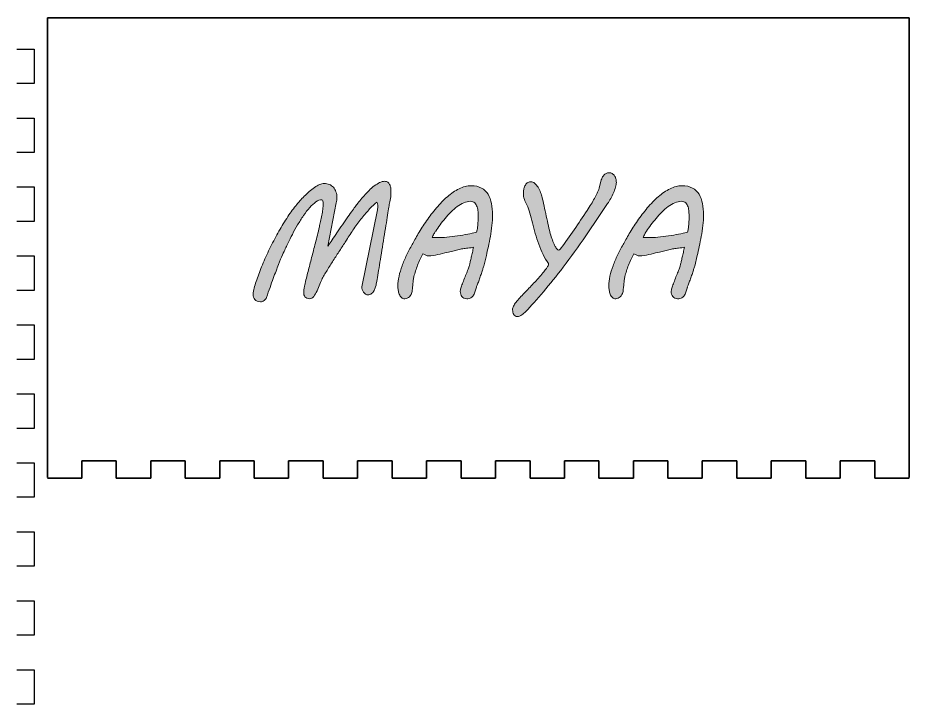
# Model space of a CAD drawing. Header units: inches. Extents: x 5 to 467, y -415 to -5.
# Drawn here: x 312.3 to 467.4, y -207 to -87.5 of the extents above; entities that cross this region are included whole.
import ezdxf

# ---------------------------------------------------------------- set-up
doc = ezdxf.new("R2010")
doc.units = ezdxf.units.IN
doc.header["$MEASUREMENT"] = 0
doc.layers.add('Calque 1', color=7, linetype='Continuous')

# ---------------------------------------------------------------- blocks, each defined once
blk = doc.blocks.new('block 2')
at = {"layer": 'Calque 1', "color": 18, "lineweight": 30, "true_color": 0x010101}
for points in [[(312.14, -92.98), (315.14, -92.98), (315.14, -98.98), (312.14, -98.98)], [(312.14, -104.98), (315.14, -104.98), (315.14, -110.97), (312.14, -110.97)], [(312.14, -116.97), (315.14, -116.97), (315.14, -122.97), (312.14, -122.97)], [(312.14, -128.98), (315.14, -128.98), (315.14, -134.98), (312.14, -134.98)], [(312.14, -140.98), (315.14, -140.98), (315.14, -146.98), (312.14, -146.98)], [(312.14, -152.98), (315.14, -152.98), (315.14, -158.98), (312.14, -158.98)], [(312.14, -164.98), (315.14, -164.98), (315.14, -170.98), (312.14, -170.98)], [(312.14, -176.98), (315.14, -176.98), (315.14, -182.98), (312.14, -182.98)], [(312.14, -188.98), (315.14, -188.98), (315.14, -194.98), (312.14, -194.98)], [(312.14, -200.98), (315.14, -200.98), (315.14, -206.97), (312.14, -206.97)]]:
    blk.add_lwpolyline(points, dxfattribs=at)
blk = doc.blocks.new('block 15')
at = {"layer": 'Calque 1', "true_color": 0x010101}
h = blk.add_hatch(color=18, dxfattribs=at)
h.dxf.hatch_style = 2
edge = h.paths.add_edge_path()
edge.add_spline(control_points=[(398.41, -138.36), (398.41, -138.14), (398.47, -137.92), (398.58, -137.7), (398.68, -137.48), (398.83, -137.25), (399.02, -137.01), (399.21, -136.77), (399.42, -136.52), (399.67, -136.26), (399.92, -136), (400.18, -135.72), (400.45, -135.43), (400.96, -134.89), (401.5, -134.32), (402.07, -133.74), (402.64, -133.15), (403.18, -132.55), (403.69, -131.92), (403.91, -131.65), (404.08, -131.43), (404.21, -131.26), (404.34, -131.09), (404.44, -130.95), (404.51, -130.83), (404.57, -130.72), (404.62, -130.62), (404.64, -130.54), (404.66, -130.46), (404.68, -130.38), (404.68, -130.3), (404.32, -129.81), (403.99, -129.28), (403.71, -128.71), (403.43, -128.14), (403.17, -127.55), (402.95, -126.93), (402.73, -126.31), (402.53, -125.69), (402.35, -125.05), (402.17, -124.42), (402.01, -123.8), (401.85, -123.2), (401.7, -122.65), (401.56, -122.09), (401.42, -121.53), (401.29, -120.97), (401.11, -120.49), (400.89, -120.08), (400.73, -119.78), (400.59, -119.46), (400.47, -119.13), (400.35, -118.8), (400.29, -118.43), (400.29, -118.04), (400.29, -117.86), (400.31, -117.66), (400.35, -117.43), (400.39, -117.2), (400.46, -116.99), (400.56, -116.79), (400.66, -116.59), (400.79, -116.42), (400.95, -116.28), (401.11, -116.14), (401.31, -116.07), (401.55, -116.07), (401.8, -116.07), (402.04, -116.16), (402.25, -116.34), (402.47, -116.52), (402.67, -116.75), (402.84, -117.03), (403.02, -117.3), (403.16, -117.6), (403.29, -117.92), (403.41, -118.24), (403.5, -118.54), (403.57, -118.81), (403.66, -119.2), (403.77, -119.68), (403.89, -120.26), (404.02, -120.84), (404.15, -121.43), (404.27, -122.03), (404.4, -122.64), (404.52, -123.21), (404.64, -123.75), (404.77, -124.3), (404.88, -124.73), (404.97, -125.05), (405.08, -125.46), (405.21, -125.84), (405.34, -126.2), (405.47, -126.56), (405.6, -126.86), (405.73, -127.12), (405.86, -127.38), (405.99, -127.58), (406.11, -127.73), (406.24, -127.88), (406.36, -127.95), (406.47, -127.95), (406.56, -127.95), (406.7, -127.83), (406.88, -127.59), (407.59, -126.6), (408.34, -125.55), (409.11, -124.42), (409.88, -123.3), (410.63, -122.19), (411.36, -121.08), (411.63, -120.68), (411.87, -120.3), (412.08, -119.96), (412.29, -119.62), (412.48, -119.29), (412.65, -118.98), (412.82, -118.67), (412.97, -118.36), (413.11, -118.07), (413.25, -117.78), (413.38, -117.48), (413.5, -117.18), (413.5, -117.18), (413.84, -115.76), (413.84, -115.76), (413.88, -115.62), (413.94, -115.47), (414.02, -115.32), (414.1, -115.17), (414.2, -115.04), (414.31, -114.91), (414.42, -114.79), (414.54, -114.69), (414.69, -114.62), (414.83, -114.54), (414.99, -114.5), (415.16, -114.5), (415.39, -114.5), (415.59, -114.55), (415.75, -114.64), (415.92, -114.74), (416.05, -114.86), (416.16, -115.02), (416.26, -115.17), (416.34, -115.35), (416.39, -115.55), (416.44, -115.75), (416.47, -115.96), (416.47, -116.18), (416.47, -116.42), (416.42, -116.7), (416.33, -117.02), (416.24, -117.34), (416.12, -117.66), (415.97, -118), (415.82, -118.33), (415.66, -118.66), (415.48, -118.98), (415.29, -119.31), (415.12, -119.6), (414.94, -119.87), (413.69, -121.71), (412.43, -123.58), (411.15, -125.47), (409.86, -127.36), (408.56, -129.17), (407.23, -130.91), (406.06, -132.45), (404.9, -133.88), (403.78, -135.2), (402.65, -136.52), (401.62, -137.67), (400.69, -138.66), (400.49, -138.86), (400.26, -139.06), (400.01, -139.24), (399.75, -139.42), (399.49, -139.51), (399.21, -139.51), (399.06, -139.51), (398.94, -139.48), (398.84, -139.41), (398.74, -139.34), (398.66, -139.25), (398.6, -139.14), (398.53, -139.04), (398.49, -138.91), (398.46, -138.77), (398.43, -138.63), (398.41, -138.49), (398.41, -138.36)], knot_values=[0, 0, 0, 0, 1, 1, 1, 2, 2, 2, 3, 3, 3, 4, 4, 4, 5, 5, 5, 6, 6, 6, 7, 7, 7, 8, 8, 8, 9, 9, 9, 10, 10, 10, 11, 11, 11, 12, 12, 12, 13, 13, 13, 14, 14, 14, 15, 15, 15, 16, 16, 16, 17, 17, 17, 18, 18, 18, 19, 19, 19, 20, 20, 20, 21, 21, 21, 22, 22, 22, 23, 23, 23, 24, 24, 24, 25, 25, 25, 26, 26, 26, 27, 27, 27, 28, 28, 28, 29, 29, 29, 30, 30, 30, 31, 31, 31, 32, 32, 32, 33, 33, 33, 34, 34, 34, 35, 35, 35, 36, 36, 36, 37, 37, 37, 38, 38, 38, 39, 39, 39, 40, 40, 40, 41, 41, 41, 42, 42, 42, 43, 43, 43, 44, 44, 44, 45, 45, 45, 46, 46, 46, 47, 47, 47, 48, 48, 48, 49, 49, 49, 50, 50, 50, 51, 51, 51, 52, 52, 52, 53, 53, 53, 54, 54, 54, 55, 55, 55, 56, 56, 56, 57, 57, 57, 58, 58, 58, 59, 59, 59, 60, 60, 60, 61, 61, 61, 62, 62, 62, 63, 63, 63, 64, 64, 64, 64], degree=3, periodic=1)
h = blk.add_hatch(color=18, dxfattribs=at)
h.dxf.hatch_style = 2
edge = h.paths.add_edge_path()
edge.add_spline(control_points=[(353.29, -135.09), (353.46, -134.41), (353.69, -133.64), (353.99, -132.8), (354.28, -131.96), (354.63, -131.09), (355.01, -130.17), (355.4, -129.26), (355.83, -128.34), (356.29, -127.4), (356.76, -126.46), (357.24, -125.54), (357.74, -124.65), (358.24, -123.77), (358.76, -122.93), (359.29, -122.13), (359.81, -121.34), (360.33, -120.64), (360.85, -120.01), (361, -119.84), (361.18, -119.63), (361.4, -119.38), (361.62, -119.12), (361.87, -118.86), (362.15, -118.59), (362.42, -118.32), (362.71, -118.05), (363.01, -117.79), (363.31, -117.52), (363.61, -117.28), (363.92, -117.07), (364.22, -116.86), (364.52, -116.68), (364.81, -116.55), (365.09, -116.42), (365.36, -116.36), (365.6, -116.36), (365.93, -116.36), (366.24, -116.42), (366.51, -116.53), (366.79, -116.65), (367.02, -116.82), (367.22, -117.03), (367.41, -117.25), (367.56, -117.51), (367.67, -117.81), (367.78, -118.12), (367.84, -118.45), (367.84, -118.81), (367.84, -118.96), (367.83, -119.12), (367.8, -119.27), (367.78, -119.42), (367.75, -119.58), (367.72, -119.74), (367.72, -119.74), (366.27, -127.3), (366.27, -127.3), (366.4, -127.1), (366.58, -126.81), (366.82, -126.46), (367.05, -126.1), (367.32, -125.7), (367.62, -125.26), (367.91, -124.83), (368.22, -124.37), (368.54, -123.9), (368.86, -123.42), (369.18, -122.96), (369.49, -122.52), (369.8, -122.08), (370.08, -121.67), (370.35, -121.31), (370.61, -120.94), (370.82, -120.65), (370.99, -120.42), (370.99, -120.42), (371.22, -120.11), (371.22, -120.11), (371.38, -119.9), (371.57, -119.66), (371.8, -119.38), (372.02, -119.1), (372.27, -118.8), (372.55, -118.5), (372.82, -118.19), (373.11, -117.89), (373.42, -117.59), (373.72, -117.29), (374.03, -117.02), (374.34, -116.79), (374.66, -116.55), (374.97, -116.36), (375.27, -116.21), (375.58, -116.07), (375.87, -115.99), (376.15, -115.99), (376.36, -115.99), (376.53, -116.04), (376.67, -116.14), (376.81, -116.24), (376.92, -116.37), (377.01, -116.54), (377.1, -116.71), (377.16, -116.9), (377.19, -117.13), (377.23, -117.35), (377.24, -117.59), (377.24, -117.83), (377.24, -118.21), (377.21, -118.6), (377.15, -118.98), (377.09, -119.37), (377.02, -119.73), (376.94, -120.04), (376.9, -120.29), (376.84, -120.66), (376.77, -121.13), (376.69, -121.59), (376.61, -122.13), (376.51, -122.74), (376.41, -123.35), (376.3, -124.01), (376.19, -124.72), (376.07, -125.43), (375.96, -126.15), (375.84, -126.88), (375.72, -127.61), (375.6, -128.34), (375.49, -129.05), (375.37, -129.76), (375.26, -130.43), (375.16, -131.05), (375.06, -131.67), (374.97, -132.22), (374.89, -132.71), (374.8, -133.2), (374.74, -133.58), (374.68, -133.85), (374.66, -133.97), (374.62, -134.14), (374.56, -134.36), (374.5, -134.58), (374.42, -134.79), (374.31, -135), (374.2, -135.21), (374.06, -135.39), (373.88, -135.54), (373.7, -135.69), (373.48, -135.77), (373.22, -135.77), (373.08, -135.77), (372.95, -135.72), (372.82, -135.63), (372.7, -135.53), (372.58, -135.41), (372.48, -135.27), (372.38, -135.12), (372.3, -134.97), (372.25, -134.8), (372.19, -134.63), (372.16, -134.48), (372.15, -134.35), (372.15, -134.35), (374.87, -120.96), (374.87, -120.96), (374.89, -120.84), (374.91, -120.72), (374.93, -120.62), (374.95, -120.52), (374.96, -120.43), (374.96, -120.34), (374.96, -120.24), (374.95, -120.15), (374.93, -120.07), (374.9, -119.99), (374.88, -119.91), (374.87, -119.84), (374.84, -119.76), (374.81, -119.68), (374.79, -119.62), (374.4, -119.93), (373.98, -120.32), (373.53, -120.79), (373.08, -121.27), (372.63, -121.8), (372.17, -122.38), (371.71, -122.96), (371.25, -123.58), (370.8, -124.23), (370.34, -124.89), (369.91, -125.55), (369.5, -126.21), (369.17, -126.72), (368.83, -127.26), (368.46, -127.83), (368.09, -128.4), (367.72, -128.97), (367.34, -129.55), (366.97, -130.12), (366.6, -130.69), (366.25, -131.27), (365.9, -131.84), (365.58, -132.39), (365.29, -132.91), (365.15, -133.16), (365.01, -133.49), (364.86, -133.89), (364.71, -134.28), (364.55, -134.67), (364.37, -135.05), (364.19, -135.43), (364, -135.76), (363.79, -136.03), (363.59, -136.3), (363.36, -136.43), (363.09, -136.43), (362.89, -136.43), (362.73, -136.4), (362.59, -136.34), (362.46, -136.28), (362.35, -136.19), (362.27, -136.09), (362.19, -135.98), (362.14, -135.86), (362.1, -135.72), (362.07, -135.58), (362.05, -135.43), (362.05, -135.27), (362.05, -135.06), (362.07, -134.85), (362.11, -134.65), (362.15, -134.44), (362.19, -134.24), (362.23, -134.05), (362.41, -133.25), (362.61, -132.46), (362.81, -131.68), (363.01, -130.89), (363.21, -130.09), (363.43, -129.27), (363.64, -128.45), (363.86, -127.59), (364.09, -126.71), (364.31, -125.83), (364.54, -124.9), (364.78, -123.9), (364.84, -123.62), (364.91, -123.31), (364.99, -122.96), (365.07, -122.61), (365.14, -122.26), (365.21, -121.9), (365.28, -121.55), (365.34, -121.2), (365.38, -120.87), (365.42, -120.53), (365.45, -120.24), (365.45, -119.97), (365.45, -119.74), (365.43, -119.55), (365.39, -119.41), (365.36, -119.27), (365.29, -119.2), (365.2, -119.2), (364.88, -119.2), (364.54, -119.33), (364.18, -119.57), (363.82, -119.82), (363.46, -120.15), (363.09, -120.56), (362.73, -120.96), (362.37, -121.43), (362.01, -121.95), (361.65, -122.48), (361.31, -123.02), (360.99, -123.57), (360.67, -124.13), (360.37, -124.67), (360.09, -125.22), (359.81, -125.76), (359.57, -126.25), (359.37, -126.68), (359.33, -126.77), (359.26, -126.89), (359.18, -127.05), (359.1, -127.21), (358.99, -127.43), (358.85, -127.72), (358.72, -128), (358.55, -128.36), (358.36, -128.81), (358.16, -129.25), (357.93, -129.81), (357.67, -130.49), (357.4, -131.16), (357.09, -131.97), (356.74, -132.91), (356.4, -133.85), (356, -134.95), (355.57, -136.22), (355.49, -136.43), (355.35, -136.61), (355.16, -136.75), (354.96, -136.88), (354.76, -136.95), (354.55, -136.95), (354.1, -136.95), (353.76, -136.82), (353.55, -136.57), (353.34, -136.32), (353.23, -136), (353.23, -135.63), (353.23, -135.47), (353.25, -135.29), (353.29, -135.09)], knot_values=[0, 0, 0, 0, 1, 1, 1, 2, 2, 2, 3, 3, 3, 4, 4, 4, 5, 5, 5, 6, 6, 6, 7, 7, 7, 8, 8, 8, 9, 9, 9, 10, 10, 10, 11, 11, 11, 12, 12, 12, 13, 13, 13, 14, 14, 14, 15, 15, 15, 16, 16, 16, 17, 17, 17, 18, 18, 18, 19, 19, 19, 20, 20, 20, 21, 21, 21, 22, 22, 22, 23, 23, 23, 24, 24, 24, 25, 25, 25, 26, 26, 26, 27, 27, 27, 28, 28, 28, 29, 29, 29, 30, 30, 30, 31, 31, 31, 32, 32, 32, 33, 33, 33, 34, 34, 34, 35, 35, 35, 36, 36, 36, 37, 37, 37, 38, 38, 38, 39, 39, 39, 40, 40, 40, 41, 41, 41, 42, 42, 42, 43, 43, 43, 44, 44, 44, 45, 45, 45, 46, 46, 46, 47, 47, 47, 48, 48, 48, 49, 49, 49, 50, 50, 50, 51, 51, 51, 52, 52, 52, 53, 53, 53, 54, 54, 54, 55, 55, 55, 56, 56, 56, 57, 57, 57, 58, 58, 58, 59, 59, 59, 60, 60, 60, 61, 61, 61, 62, 62, 62, 63, 63, 63, 64, 64, 64, 65, 65, 65, 66, 66, 66, 67, 67, 67, 68, 68, 68, 69, 69, 69, 70, 70, 70, 71, 71, 71, 72, 72, 72, 73, 73, 73, 74, 74, 74, 75, 75, 75, 76, 76, 76, 77, 77, 77, 78, 78, 78, 79, 79, 79, 80, 80, 80, 81, 81, 81, 82, 82, 82, 83, 83, 83, 84, 84, 84, 85, 85, 85, 86, 86, 86, 87, 87, 87, 88, 88, 88, 89, 89, 89, 90, 90, 90, 91, 91, 91, 92, 92, 92, 93, 93, 93, 94, 94, 94, 95, 95, 95, 96, 96, 96, 97, 97, 97, 98, 98, 98, 99, 99, 99, 100, 100, 100, 101, 101, 101, 102, 102, 102, 103, 103, 103, 104, 104, 104, 105, 105, 105, 105], degree=3, periodic=1)
h = blk.add_hatch(color=18, dxfattribs=at)
h.dxf.hatch_style = 2
edge = h.paths.add_edge_path()
edge.add_spline(control_points=[(390.42, -136.43), (390.23, -136.43), (390.07, -136.4), (389.93, -136.33), (389.79, -136.25), (389.68, -136.16), (389.59, -136.04), (389.49, -135.92), (389.42, -135.79), (389.38, -135.63), (389.33, -135.48), (389.3, -135.33), (389.3, -135.17), (389.3, -135.04), (389.34, -134.85), (389.41, -134.61), (389.48, -134.37), (389.57, -134.1), (389.68, -133.81), (389.79, -133.51), (389.91, -133.2), (390.04, -132.87), (390.17, -132.55), (390.29, -132.23), (390.42, -131.94), (390.54, -131.64), (390.64, -131.36), (390.73, -131.11), (390.82, -130.86), (390.88, -130.66), (390.91, -130.51), (390.95, -130.35), (390.99, -130.16), (391.04, -129.93), (391.1, -129.71), (391.15, -129.46), (391.22, -129.19), (391.28, -128.93), (391.35, -128.65), (391.42, -128.35), (391.48, -128.06), (391.55, -127.76), (391.62, -127.47), (391.5, -127.49), (391.35, -127.52), (391.17, -127.54), (390.99, -127.56), (390.8, -127.58), (390.6, -127.6), (390.31, -127.63), (390.03, -127.67), (389.75, -127.72), (389.47, -127.78), (389.19, -127.84), (388.89, -127.91), (388.6, -127.97), (388.3, -128.05), (387.99, -128.12), (387.67, -128.2), (387.34, -128.28), (386.98, -128.36), (386.46, -128.48), (385.93, -128.61), (385.41, -128.75), (384.89, -128.9), (384.34, -128.97), (383.78, -128.97), (383.6, -128.97), (383.44, -128.92), (383.29, -128.83), (383.15, -128.73), (382.98, -128.66), (382.8, -128.62), (382.62, -128.91), (382.46, -129.22), (382.3, -129.55), (382.14, -129.87), (382, -130.21), (381.87, -130.56), (381.74, -130.91), (381.62, -131.25), (381.52, -131.59), (381.41, -131.93), (381.32, -132.25), (381.24, -132.55), (381.2, -132.71), (381.16, -132.92), (381.13, -133.18), (381.1, -133.43), (381.07, -133.7), (381.05, -133.96), (381.02, -134.23), (380.99, -134.48), (380.97, -134.73), (380.94, -134.97), (380.92, -135.16), (380.89, -135.31), (380.86, -135.44), (380.81, -135.58), (380.73, -135.71), (380.66, -135.84), (380.56, -135.96), (380.45, -136.07), (380.33, -136.18), (380.21, -136.26), (380.07, -136.33), (379.93, -136.4), (379.79, -136.43), (379.65, -136.43), (379.4, -136.43), (379.21, -136.36), (379.05, -136.21), (378.9, -136.06), (378.78, -135.88), (378.69, -135.65), (378.6, -135.43), (378.53, -135.19), (378.5, -134.93), (378.46, -134.67), (378.45, -134.43), (378.45, -134.21), (378.45, -133.66), (378.51, -133.09), (378.64, -132.5), (378.77, -131.91), (378.95, -131.31), (379.17, -130.7), (379.39, -130.09), (379.66, -129.47), (379.96, -128.85), (380.26, -128.24), (380.58, -127.62), (380.93, -127), (381.22, -126.45), (381.57, -125.82), (382, -125.09), (382.43, -124.37), (382.9, -123.63), (383.43, -122.87), (383.96, -122.1), (384.53, -121.36), (385.14, -120.62), (385.76, -119.89), (386.4, -119.24), (387.06, -118.67), (387.72, -118.09), (388.4, -117.63), (389.1, -117.28), (389.79, -116.93), (390.49, -116.75), (391.17, -116.75), (391.9, -116.75), (392.5, -116.89), (392.98, -117.16), (393.47, -117.43), (393.85, -117.79), (394.14, -118.25), (394.43, -118.71), (394.63, -119.25), (394.75, -119.87), (394.86, -120.48), (394.92, -121.13), (394.92, -121.82), (394.92, -122.42), (394.89, -123.04), (394.81, -123.69), (394.74, -124.33), (394.65, -124.95), (394.54, -125.57), (394.43, -126.18), (394.31, -126.77), (394.19, -127.34), (394.06, -127.91), (393.94, -128.43), (393.84, -128.89), (393.84, -128.89), (393.38, -130.73), (393.38, -130.73), (393.36, -130.78), (393.33, -130.89), (393.28, -131.06), (393.24, -131.22), (393.17, -131.41), (393.1, -131.64), (393.03, -131.88), (392.94, -132.12), (392.85, -132.39), (392.76, -132.66), (392.67, -132.92), (392.58, -133.18), (392.49, -133.43), (392.4, -133.67), (392.32, -133.89), (392.23, -134.1), (392.16, -134.28), (392.1, -134.42), (392.1, -134.42), (392.11, -134.4), (392.11, -134.4), (392.05, -134.64), (391.99, -134.88), (391.92, -135.12), (391.85, -135.36), (391.75, -135.58), (391.63, -135.78), (391.51, -135.97), (391.35, -136.13), (391.16, -136.25), (390.97, -136.37), (390.72, -136.43), (390.42, -136.43)], knot_values=[0, 0, 0, 0, 1, 1, 1, 2, 2, 2, 3, 3, 3, 4, 4, 4, 5, 5, 5, 6, 6, 6, 7, 7, 7, 8, 8, 8, 9, 9, 9, 10, 10, 10, 11, 11, 11, 12, 12, 12, 13, 13, 13, 14, 14, 14, 15, 15, 15, 16, 16, 16, 17, 17, 17, 18, 18, 18, 19, 19, 19, 20, 20, 20, 21, 21, 21, 22, 22, 22, 23, 23, 23, 24, 24, 24, 25, 25, 25, 26, 26, 26, 27, 27, 27, 28, 28, 28, 29, 29, 29, 30, 30, 30, 31, 31, 31, 32, 32, 32, 33, 33, 33, 34, 34, 34, 35, 35, 35, 36, 36, 36, 37, 37, 37, 38, 38, 38, 39, 39, 39, 40, 40, 40, 41, 41, 41, 42, 42, 42, 43, 43, 43, 44, 44, 44, 45, 45, 45, 46, 46, 46, 47, 47, 47, 48, 48, 48, 49, 49, 49, 50, 50, 50, 51, 51, 51, 52, 52, 52, 53, 53, 53, 54, 54, 54, 55, 55, 55, 56, 56, 56, 57, 57, 57, 58, 58, 58, 59, 59, 59, 60, 60, 60, 61, 61, 61, 62, 62, 62, 63, 63, 63, 64, 64, 64, 65, 65, 65, 66, 66, 66, 67, 67, 67, 68, 68, 68, 69, 69, 69, 70, 70, 70, 70], degree=3, periodic=1)
edge = h.paths.add_edge_path()
edge.add_spline(control_points=[(391.08, -119.47), (390.69, -119.47), (390.3, -119.56), (389.91, -119.72), (389.52, -119.89), (389.14, -120.11), (388.77, -120.38), (388.39, -120.65), (388.03, -120.97), (387.68, -121.33), (387.33, -121.69), (386.99, -122.06), (386.67, -122.44), (386.35, -122.82), (386.06, -123.2), (385.78, -123.58), (385.5, -123.97), (385.25, -124.32), (385.02, -124.65), (384.98, -124.7), (384.94, -124.77), (384.88, -124.86), (384.83, -124.94), (384.77, -125.04), (384.71, -125.14), (384.66, -125.25), (384.6, -125.35), (384.55, -125.47), (384.5, -125.58), (384.45, -125.68), (384.42, -125.77), (384.42, -125.77), (385.76, -125.77), (385.76, -125.77), (386.25, -125.77), (386.81, -125.74), (387.44, -125.66), (388.06, -125.59), (388.68, -125.51), (389.3, -125.41), (389.91, -125.31), (390.48, -125.21), (390.99, -125.1), (391.5, -125), (391.89, -124.92), (392.15, -124.86), (392.19, -124.75), (392.22, -124.59), (392.25, -124.39), (392.28, -124.19), (392.31, -123.97), (392.34, -123.73), (392.36, -123.48), (392.38, -123.22), (392.4, -122.95), (392.41, -122.67), (392.41, -122.39), (392.41, -122.1), (392.41, -121.87), (392.41, -121.6), (392.39, -121.29), (392.37, -120.99), (392.32, -120.71), (392.23, -120.43), (392.14, -120.16), (392.01, -119.94), (391.83, -119.75), (391.65, -119.57), (391.4, -119.47), (391.08, -119.47)], knot_values=[0, 0, 0, 0, 1, 1, 1, 2, 2, 2, 3, 3, 3, 4, 4, 4, 5, 5, 5, 6, 6, 6, 7, 7, 7, 8, 8, 8, 9, 9, 9, 10, 10, 10, 11, 11, 11, 12, 12, 12, 13, 13, 13, 14, 14, 14, 15, 15, 15, 16, 16, 16, 17, 17, 17, 18, 18, 18, 19, 19, 19, 20, 20, 20, 21, 21, 21, 22, 22, 22, 23, 23, 23, 23], degree=3, periodic=1)
h = blk.add_hatch(color=18, dxfattribs=at)
h.dxf.hatch_style = 2
edge = h.paths.add_edge_path()
edge.add_spline(control_points=[(427.13, -136.43), (426.95, -136.43), (426.79, -136.4), (426.65, -136.33), (426.51, -136.25), (426.39, -136.16), (426.3, -136.04), (426.21, -135.92), (426.14, -135.79), (426.09, -135.63), (426.04, -135.48), (426.02, -135.33), (426.02, -135.17), (426.02, -135.04), (426.06, -134.85), (426.13, -134.61), (426.2, -134.37), (426.28, -134.1), (426.39, -133.81), (426.5, -133.51), (426.62, -133.2), (426.75, -132.87), (426.88, -132.55), (427.01, -132.23), (427.13, -131.94), (427.25, -131.64), (427.36, -131.36), (427.45, -131.11), (427.53, -130.86), (427.59, -130.66), (427.63, -130.51), (427.66, -130.35), (427.71, -130.16), (427.76, -129.93), (427.81, -129.71), (427.87, -129.46), (427.94, -129.19), (428, -128.93), (428.07, -128.65), (428.13, -128.35), (428.2, -128.06), (428.26, -127.76), (428.33, -127.47), (428.21, -127.49), (428.06, -127.52), (427.88, -127.54), (427.7, -127.56), (427.51, -127.58), (427.31, -127.6), (427.03, -127.63), (426.74, -127.67), (426.47, -127.72), (426.19, -127.78), (425.9, -127.84), (425.61, -127.91), (425.32, -127.97), (425.01, -128.05), (424.7, -128.12), (424.39, -128.2), (424.05, -128.28), (423.7, -128.36), (423.17, -128.48), (422.65, -128.61), (422.13, -128.75), (421.6, -128.9), (421.06, -128.97), (420.49, -128.97), (420.32, -128.97), (420.16, -128.92), (420.01, -128.83), (419.86, -128.73), (419.7, -128.66), (419.51, -128.62), (419.34, -128.91), (419.17, -129.22), (419.02, -129.55), (418.86, -129.87), (418.72, -130.21), (418.59, -130.56), (418.46, -130.91), (418.34, -131.25), (418.23, -131.59), (418.13, -131.93), (418.04, -132.25), (417.96, -132.55), (417.92, -132.71), (417.88, -132.92), (417.85, -133.18), (417.82, -133.43), (417.79, -133.7), (417.76, -133.96), (417.74, -134.23), (417.71, -134.48), (417.68, -134.73), (417.66, -134.97), (417.63, -135.16), (417.61, -135.31), (417.58, -135.44), (417.53, -135.58), (417.45, -135.71), (417.37, -135.84), (417.28, -135.96), (417.16, -136.07), (417.05, -136.18), (416.92, -136.26), (416.78, -136.33), (416.64, -136.4), (416.5, -136.43), (416.36, -136.43), (416.12, -136.43), (415.92, -136.36), (415.77, -136.21), (415.62, -136.06), (415.5, -135.88), (415.4, -135.65), (415.31, -135.43), (415.25, -135.19), (415.22, -134.93), (415.18, -134.67), (415.16, -134.43), (415.16, -134.21), (415.16, -133.66), (415.23, -133.09), (415.36, -132.5), (415.49, -131.91), (415.67, -131.31), (415.89, -130.7), (416.11, -130.09), (416.37, -129.47), (416.67, -128.85), (416.97, -128.24), (417.3, -127.62), (417.65, -127), (417.93, -126.45), (418.29, -125.82), (418.72, -125.09), (419.14, -124.37), (419.62, -123.63), (420.15, -122.87), (420.67, -122.1), (421.25, -121.36), (421.86, -120.62), (422.47, -119.89), (423.11, -119.24), (423.77, -118.67), (424.44, -118.09), (425.11, -117.63), (425.81, -117.28), (426.51, -116.93), (427.2, -116.75), (427.89, -116.75), (428.61, -116.75), (429.22, -116.89), (429.7, -117.16), (430.18, -117.43), (430.57, -117.79), (430.86, -118.25), (431.14, -118.71), (431.35, -119.25), (431.46, -119.87), (431.58, -120.48), (431.64, -121.13), (431.64, -121.82), (431.64, -122.42), (431.6, -123.04), (431.53, -123.69), (431.45, -124.33), (431.36, -124.95), (431.25, -125.57), (431.14, -126.18), (431.03, -126.77), (430.9, -127.34), (430.77, -127.91), (430.66, -128.43), (430.55, -128.89), (430.55, -128.89), (430.1, -130.73), (430.1, -130.73), (430.08, -130.78), (430.05, -130.89), (430, -131.06), (429.95, -131.22), (429.89, -131.41), (429.82, -131.64), (429.74, -131.88), (429.66, -132.12), (429.57, -132.39), (429.48, -132.66), (429.39, -132.92), (429.29, -133.18), (429.2, -133.43), (429.12, -133.67), (429.03, -133.89), (428.95, -134.1), (428.88, -134.28), (428.82, -134.42), (428.82, -134.42), (428.83, -134.4), (428.83, -134.4), (428.77, -134.64), (428.7, -134.88), (428.63, -135.12), (428.56, -135.36), (428.47, -135.58), (428.35, -135.78), (428.22, -135.97), (428.07, -136.13), (427.88, -136.25), (427.68, -136.37), (427.44, -136.43), (427.13, -136.43)], knot_values=[0, 0, 0, 0, 1, 1, 1, 2, 2, 2, 3, 3, 3, 4, 4, 4, 5, 5, 5, 6, 6, 6, 7, 7, 7, 8, 8, 8, 9, 9, 9, 10, 10, 10, 11, 11, 11, 12, 12, 12, 13, 13, 13, 14, 14, 14, 15, 15, 15, 16, 16, 16, 17, 17, 17, 18, 18, 18, 19, 19, 19, 20, 20, 20, 21, 21, 21, 22, 22, 22, 23, 23, 23, 24, 24, 24, 25, 25, 25, 26, 26, 26, 27, 27, 27, 28, 28, 28, 29, 29, 29, 30, 30, 30, 31, 31, 31, 32, 32, 32, 33, 33, 33, 34, 34, 34, 35, 35, 35, 36, 36, 36, 37, 37, 37, 38, 38, 38, 39, 39, 39, 40, 40, 40, 41, 41, 41, 42, 42, 42, 43, 43, 43, 44, 44, 44, 45, 45, 45, 46, 46, 46, 47, 47, 47, 48, 48, 48, 49, 49, 49, 50, 50, 50, 51, 51, 51, 52, 52, 52, 53, 53, 53, 54, 54, 54, 55, 55, 55, 56, 56, 56, 57, 57, 57, 58, 58, 58, 59, 59, 59, 60, 60, 60, 61, 61, 61, 62, 62, 62, 63, 63, 63, 64, 64, 64, 65, 65, 65, 66, 66, 66, 67, 67, 67, 68, 68, 68, 69, 69, 69, 70, 70, 70, 70], degree=3, periodic=1)
edge = h.paths.add_edge_path()
edge.add_spline(control_points=[(427.8, -119.47), (427.41, -119.47), (427.02, -119.56), (426.63, -119.72), (426.24, -119.89), (425.86, -120.11), (425.49, -120.38), (425.11, -120.65), (424.75, -120.97), (424.39, -121.33), (424.04, -121.69), (423.71, -122.06), (423.39, -122.44), (423.07, -122.82), (422.77, -123.2), (422.49, -123.58), (422.21, -123.97), (421.96, -124.32), (421.74, -124.65), (421.7, -124.7), (421.65, -124.77), (421.6, -124.86), (421.54, -124.94), (421.48, -125.04), (421.43, -125.14), (421.37, -125.25), (421.32, -125.35), (421.26, -125.47), (421.21, -125.58), (421.17, -125.68), (421.13, -125.77), (421.13, -125.77), (422.48, -125.77), (422.48, -125.77), (422.97, -125.77), (423.53, -125.74), (424.15, -125.66), (424.78, -125.59), (425.4, -125.51), (426.01, -125.41), (426.63, -125.31), (427.19, -125.21), (427.71, -125.1), (428.22, -125), (428.61, -124.92), (428.87, -124.86), (428.9, -124.75), (428.94, -124.59), (428.97, -124.39), (429, -124.19), (429.03, -123.97), (429.05, -123.73), (429.08, -123.48), (429.1, -123.22), (429.11, -122.95), (429.12, -122.67), (429.13, -122.39), (429.13, -122.1), (429.13, -121.87), (429.12, -121.6), (429.1, -121.29), (429.09, -120.99), (429.03, -120.71), (428.95, -120.43), (428.86, -120.16), (428.73, -119.94), (428.55, -119.75), (428.37, -119.57), (428.12, -119.47), (427.8, -119.47)], knot_values=[0, 0, 0, 0, 1, 1, 1, 2, 2, 2, 3, 3, 3, 4, 4, 4, 5, 5, 5, 6, 6, 6, 7, 7, 7, 8, 8, 8, 9, 9, 9, 10, 10, 10, 11, 11, 11, 12, 12, 12, 13, 13, 13, 14, 14, 14, 15, 15, 15, 16, 16, 16, 17, 17, 17, 18, 18, 18, 19, 19, 19, 20, 20, 20, 21, 21, 21, 22, 22, 22, 23, 23, 23, 23], degree=3, periodic=1)
at = {"layer": 'Calque 1', "lineweight": 0}
for points, knots in [([(398.41, -138.36), (398.41, -138.14), (398.47, -137.92), (398.58, -137.7), (398.68, -137.48), (398.83, -137.25), (399.02, -137.01), (399.21, -136.77), (399.42, -136.52), (399.67, -136.26), (399.92, -136), (400.18, -135.72), (400.45, -135.43), (400.96, -134.89), (401.5, -134.32), (402.07, -133.74), (402.64, -133.15), (403.18, -132.55), (403.69, -131.92), (403.91, -131.65), (404.08, -131.43), (404.21, -131.26), (404.34, -131.09), (404.44, -130.95), (404.51, -130.83), (404.57, -130.72), (404.62, -130.62), (404.64, -130.54), (404.66, -130.46), (404.68, -130.38), (404.68, -130.3), (404.32, -129.81), (403.99, -129.28), (403.71, -128.71), (403.43, -128.14), (403.17, -127.55), (402.95, -126.93), (402.73, -126.31), (402.53, -125.69), (402.35, -125.05), (402.17, -124.42), (402.01, -123.8), (401.85, -123.2), (401.7, -122.65), (401.56, -122.09), (401.42, -121.53), (401.29, -120.97), (401.11, -120.49), (400.89, -120.08), (400.73, -119.78), (400.59, -119.46), (400.47, -119.13), (400.35, -118.8), (400.29, -118.43), (400.29, -118.04), (400.29, -117.86), (400.31, -117.66), (400.35, -117.43), (400.39, -117.2), (400.46, -116.99), (400.56, -116.79), (400.66, -116.59), (400.79, -116.42), (400.95, -116.28), (401.11, -116.14), (401.31, -116.07), (401.55, -116.07), (401.8, -116.07), (402.04, -116.16), (402.25, -116.34), (402.47, -116.52), (402.67, -116.75), (402.84, -117.03), (403.02, -117.3), (403.16, -117.6), (403.29, -117.92), (403.41, -118.24), (403.5, -118.54), (403.57, -118.81), (403.66, -119.2), (403.77, -119.68), (403.89, -120.26), (404.02, -120.84), (404.15, -121.43), (404.27, -122.03), (404.4, -122.64), (404.52, -123.21), (404.64, -123.75), (404.77, -124.3), (404.88, -124.73), (404.97, -125.05), (405.08, -125.46), (405.21, -125.84), (405.34, -126.2), (405.47, -126.56), (405.6, -126.86), (405.73, -127.12), (405.86, -127.38), (405.99, -127.58), (406.11, -127.73), (406.24, -127.88), (406.36, -127.95), (406.47, -127.95), (406.56, -127.95), (406.7, -127.83), (406.88, -127.59), (407.59, -126.6), (408.34, -125.55), (409.11, -124.42), (409.88, -123.3), (410.63, -122.19), (411.36, -121.08), (411.63, -120.68), (411.87, -120.3), (412.08, -119.96), (412.29, -119.62), (412.48, -119.29), (412.65, -118.98), (412.82, -118.67), (412.97, -118.36), (413.11, -118.07), (413.25, -117.78), (413.38, -117.48), (413.5, -117.18), (413.5, -117.18), (413.84, -115.76), (413.84, -115.76), (413.88, -115.62), (413.94, -115.47), (414.02, -115.32), (414.1, -115.17), (414.2, -115.04), (414.31, -114.91), (414.42, -114.79), (414.54, -114.69), (414.69, -114.62), (414.83, -114.54), (414.99, -114.5), (415.16, -114.5), (415.39, -114.5), (415.59, -114.55), (415.75, -114.64), (415.92, -114.74), (416.05, -114.86), (416.16, -115.02), (416.26, -115.17), (416.34, -115.35), (416.39, -115.55), (416.44, -115.75), (416.47, -115.96), (416.47, -116.18), (416.47, -116.42), (416.42, -116.7), (416.33, -117.02), (416.24, -117.34), (416.12, -117.66), (415.97, -118), (415.82, -118.33), (415.66, -118.66), (415.48, -118.98), (415.29, -119.31), (415.12, -119.6), (414.94, -119.87), (413.69, -121.71), (412.43, -123.58), (411.15, -125.47), (409.86, -127.36), (408.56, -129.17), (407.23, -130.91), (406.06, -132.45), (404.9, -133.88), (403.78, -135.2), (402.65, -136.52), (401.62, -137.67), (400.69, -138.66), (400.49, -138.86), (400.26, -139.06), (400.01, -139.24), (399.75, -139.42), (399.49, -139.51), (399.21, -139.51), (399.06, -139.51), (398.94, -139.48), (398.84, -139.41), (398.74, -139.34), (398.66, -139.25), (398.6, -139.14), (398.53, -139.04), (398.49, -138.91), (398.46, -138.77), (398.43, -138.63), (398.41, -138.49), (398.41, -138.36)], [0, 0, 0, 0, 1, 1, 1, 2, 2, 2, 3, 3, 3, 4, 4, 4, 5, 5, 5, 6, 6, 6, 7, 7, 7, 8, 8, 8, 9, 9, 9, 10, 10, 10, 11, 11, 11, 12, 12, 12, 13, 13, 13, 14, 14, 14, 15, 15, 15, 16, 16, 16, 17, 17, 17, 18, 18, 18, 19, 19, 19, 20, 20, 20, 21, 21, 21, 22, 22, 22, 23, 23, 23, 24, 24, 24, 25, 25, 25, 26, 26, 26, 27, 27, 27, 28, 28, 28, 29, 29, 29, 30, 30, 30, 31, 31, 31, 32, 32, 32, 33, 33, 33, 34, 34, 34, 35, 35, 35, 36, 36, 36, 37, 37, 37, 38, 38, 38, 39, 39, 39, 40, 40, 40, 41, 41, 41, 42, 42, 42, 43, 43, 43, 44, 44, 44, 45, 45, 45, 46, 46, 46, 47, 47, 47, 48, 48, 48, 49, 49, 49, 50, 50, 50, 51, 51, 51, 52, 52, 52, 53, 53, 53, 54, 54, 54, 55, 55, 55, 56, 56, 56, 57, 57, 57, 58, 58, 58, 59, 59, 59, 60, 60, 60, 61, 61, 61, 62, 62, 62, 63, 63, 63, 64, 64, 64, 64]), ([(353.29, -135.09), (353.46, -134.41), (353.69, -133.64), (353.99, -132.8), (354.28, -131.96), (354.63, -131.09), (355.01, -130.17), (355.4, -129.26), (355.83, -128.34), (356.29, -127.4), (356.76, -126.46), (357.24, -125.54), (357.74, -124.65), (358.24, -123.77), (358.76, -122.93), (359.29, -122.13), (359.81, -121.34), (360.33, -120.64), (360.85, -120.01), (361, -119.84), (361.18, -119.63), (361.4, -119.38), (361.62, -119.12), (361.87, -118.86), (362.15, -118.59), (362.42, -118.32), (362.71, -118.05), (363.01, -117.79), (363.31, -117.52), (363.61, -117.28), (363.92, -117.07), (364.22, -116.86), (364.52, -116.68), (364.81, -116.55), (365.09, -116.42), (365.36, -116.36), (365.6, -116.36), (365.93, -116.36), (366.24, -116.42), (366.51, -116.53), (366.79, -116.65), (367.02, -116.82), (367.22, -117.03), (367.41, -117.25), (367.56, -117.51), (367.67, -117.81), (367.78, -118.12), (367.84, -118.45), (367.84, -118.81), (367.84, -118.96), (367.83, -119.12), (367.8, -119.27), (367.78, -119.42), (367.75, -119.58), (367.72, -119.74), (367.72, -119.74), (366.27, -127.3), (366.27, -127.3), (366.4, -127.1), (366.58, -126.81), (366.82, -126.46), (367.05, -126.1), (367.32, -125.7), (367.62, -125.26), (367.91, -124.83), (368.22, -124.37), (368.54, -123.9), (368.86, -123.42), (369.18, -122.96), (369.49, -122.52), (369.8, -122.08), (370.08, -121.67), (370.35, -121.31), (370.61, -120.94), (370.82, -120.65), (370.99, -120.42), (370.99, -120.42), (371.22, -120.11), (371.22, -120.11), (371.38, -119.9), (371.57, -119.66), (371.8, -119.38), (372.02, -119.1), (372.27, -118.8), (372.55, -118.5), (372.82, -118.19), (373.11, -117.89), (373.42, -117.59), (373.72, -117.29), (374.03, -117.02), (374.34, -116.79), (374.66, -116.55), (374.97, -116.36), (375.27, -116.21), (375.58, -116.07), (375.87, -115.99), (376.15, -115.99), (376.36, -115.99), (376.53, -116.04), (376.67, -116.14), (376.81, -116.24), (376.92, -116.37), (377.01, -116.54), (377.1, -116.71), (377.16, -116.9), (377.19, -117.13), (377.23, -117.35), (377.24, -117.59), (377.24, -117.83), (377.24, -118.21), (377.21, -118.6), (377.15, -118.98), (377.09, -119.37), (377.02, -119.73), (376.94, -120.04), (376.9, -120.29), (376.84, -120.66), (376.77, -121.13), (376.69, -121.59), (376.61, -122.13), (376.51, -122.74), (376.41, -123.35), (376.3, -124.01), (376.19, -124.72), (376.07, -125.43), (375.96, -126.15), (375.84, -126.88), (375.72, -127.61), (375.6, -128.34), (375.49, -129.05), (375.37, -129.76), (375.26, -130.43), (375.16, -131.05), (375.06, -131.67), (374.97, -132.22), (374.89, -132.71), (374.8, -133.2), (374.74, -133.58), (374.68, -133.85), (374.66, -133.97), (374.62, -134.14), (374.56, -134.36), (374.5, -134.58), (374.42, -134.79), (374.31, -135), (374.2, -135.21), (374.06, -135.39), (373.88, -135.54), (373.7, -135.69), (373.48, -135.77), (373.22, -135.77), (373.08, -135.77), (372.95, -135.72), (372.82, -135.63), (372.7, -135.53), (372.58, -135.41), (372.48, -135.27), (372.38, -135.12), (372.3, -134.97), (372.25, -134.8), (372.19, -134.63), (372.16, -134.48), (372.15, -134.35), (372.15, -134.35), (374.87, -120.96), (374.87, -120.96), (374.89, -120.84), (374.91, -120.72), (374.93, -120.62), (374.95, -120.52), (374.96, -120.43), (374.96, -120.34), (374.96, -120.24), (374.95, -120.15), (374.93, -120.07), (374.9, -119.99), (374.88, -119.91), (374.87, -119.84), (374.84, -119.76), (374.81, -119.68), (374.79, -119.62), (374.4, -119.93), (373.98, -120.32), (373.53, -120.79), (373.08, -121.27), (372.63, -121.8), (372.17, -122.38), (371.71, -122.96), (371.25, -123.58), (370.8, -124.23), (370.34, -124.89), (369.91, -125.55), (369.5, -126.21), (369.17, -126.72), (368.83, -127.26), (368.46, -127.83), (368.09, -128.4), (367.72, -128.97), (367.34, -129.55), (366.97, -130.12), (366.6, -130.69), (366.25, -131.27), (365.9, -131.84), (365.58, -132.39), (365.29, -132.91), (365.15, -133.16), (365.01, -133.49), (364.86, -133.89), (364.71, -134.28), (364.55, -134.67), (364.37, -135.05), (364.19, -135.43), (364, -135.76), (363.79, -136.03), (363.59, -136.3), (363.36, -136.43), (363.09, -136.43), (362.89, -136.43), (362.73, -136.4), (362.59, -136.34), (362.46, -136.28), (362.35, -136.19), (362.27, -136.09), (362.19, -135.98), (362.14, -135.86), (362.1, -135.72), (362.07, -135.58), (362.05, -135.43), (362.05, -135.27), (362.05, -135.06), (362.07, -134.85), (362.11, -134.65), (362.15, -134.44), (362.19, -134.24), (362.23, -134.05), (362.41, -133.25), (362.61, -132.46), (362.81, -131.68), (363.01, -130.89), (363.21, -130.09), (363.43, -129.27), (363.64, -128.45), (363.86, -127.59), (364.09, -126.71), (364.31, -125.83), (364.54, -124.9), (364.78, -123.9), (364.84, -123.62), (364.91, -123.31), (364.99, -122.96), (365.07, -122.61), (365.14, -122.26), (365.21, -121.9), (365.28, -121.55), (365.34, -121.2), (365.38, -120.87), (365.42, -120.53), (365.45, -120.24), (365.45, -119.97), (365.45, -119.74), (365.43, -119.55), (365.39, -119.41), (365.36, -119.27), (365.29, -119.2), (365.2, -119.2), (364.88, -119.2), (364.54, -119.33), (364.18, -119.57), (363.82, -119.82), (363.46, -120.15), (363.09, -120.56), (362.73, -120.96), (362.37, -121.43), (362.01, -121.95), (361.65, -122.48), (361.31, -123.02), (360.99, -123.57), (360.67, -124.13), (360.37, -124.67), (360.09, -125.22), (359.81, -125.76), (359.57, -126.25), (359.37, -126.68), (359.33, -126.77), (359.26, -126.89), (359.18, -127.05), (359.1, -127.21), (358.99, -127.43), (358.85, -127.72), (358.72, -128), (358.55, -128.36), (358.36, -128.81), (358.16, -129.25), (357.93, -129.81), (357.67, -130.49), (357.4, -131.16), (357.09, -131.97), (356.74, -132.91), (356.4, -133.85), (356, -134.95), (355.57, -136.22), (355.49, -136.43), (355.35, -136.61), (355.16, -136.75), (354.96, -136.88), (354.76, -136.95), (354.55, -136.95), (354.1, -136.95), (353.76, -136.82), (353.55, -136.57), (353.34, -136.32), (353.23, -136), (353.23, -135.63), (353.23, -135.47), (353.25, -135.29), (353.29, -135.09)], [0, 0, 0, 0, 1, 1, 1, 2, 2, 2, 3, 3, 3, 4, 4, 4, 5, 5, 5, 6, 6, 6, 7, 7, 7, 8, 8, 8, 9, 9, 9, 10, 10, 10, 11, 11, 11, 12, 12, 12, 13, 13, 13, 14, 14, 14, 15, 15, 15, 16, 16, 16, 17, 17, 17, 18, 18, 18, 19, 19, 19, 20, 20, 20, 21, 21, 21, 22, 22, 22, 23, 23, 23, 24, 24, 24, 25, 25, 25, 26, 26, 26, 27, 27, 27, 28, 28, 28, 29, 29, 29, 30, 30, 30, 31, 31, 31, 32, 32, 32, 33, 33, 33, 34, 34, 34, 35, 35, 35, 36, 36, 36, 37, 37, 37, 38, 38, 38, 39, 39, 39, 40, 40, 40, 41, 41, 41, 42, 42, 42, 43, 43, 43, 44, 44, 44, 45, 45, 45, 46, 46, 46, 47, 47, 47, 48, 48, 48, 49, 49, 49, 50, 50, 50, 51, 51, 51, 52, 52, 52, 53, 53, 53, 54, 54, 54, 55, 55, 55, 56, 56, 56, 57, 57, 57, 58, 58, 58, 59, 59, 59, 60, 60, 60, 61, 61, 61, 62, 62, 62, 63, 63, 63, 64, 64, 64, 65, 65, 65, 66, 66, 66, 67, 67, 67, 68, 68, 68, 69, 69, 69, 70, 70, 70, 71, 71, 71, 72, 72, 72, 73, 73, 73, 74, 74, 74, 75, 75, 75, 76, 76, 76, 77, 77, 77, 78, 78, 78, 79, 79, 79, 80, 80, 80, 81, 81, 81, 82, 82, 82, 83, 83, 83, 84, 84, 84, 85, 85, 85, 86, 86, 86, 87, 87, 87, 88, 88, 88, 89, 89, 89, 90, 90, 90, 91, 91, 91, 92, 92, 92, 93, 93, 93, 94, 94, 94, 95, 95, 95, 96, 96, 96, 97, 97, 97, 98, 98, 98, 99, 99, 99, 100, 100, 100, 101, 101, 101, 102, 102, 102, 103, 103, 103, 104, 104, 104, 105, 105, 105, 105]), ([(390.42, -136.43), (390.23, -136.43), (390.07, -136.4), (389.93, -136.33), (389.79, -136.25), (389.68, -136.16), (389.59, -136.04), (389.49, -135.92), (389.42, -135.79), (389.38, -135.63), (389.33, -135.48), (389.3, -135.33), (389.3, -135.17), (389.3, -135.04), (389.34, -134.85), (389.41, -134.61), (389.48, -134.37), (389.57, -134.1), (389.68, -133.81), (389.79, -133.51), (389.91, -133.2), (390.04, -132.87), (390.17, -132.55), (390.29, -132.23), (390.42, -131.94), (390.54, -131.64), (390.64, -131.36), (390.73, -131.11), (390.82, -130.86), (390.88, -130.66), (390.91, -130.51), (390.95, -130.35), (390.99, -130.16), (391.04, -129.93), (391.1, -129.71), (391.15, -129.46), (391.22, -129.19), (391.28, -128.93), (391.35, -128.65), (391.42, -128.35), (391.48, -128.06), (391.55, -127.76), (391.62, -127.47), (391.5, -127.49), (391.35, -127.52), (391.17, -127.54), (390.99, -127.56), (390.8, -127.58), (390.6, -127.6), (390.31, -127.63), (390.03, -127.67), (389.75, -127.72), (389.47, -127.78), (389.19, -127.84), (388.89, -127.91), (388.6, -127.97), (388.3, -128.05), (387.99, -128.12), (387.67, -128.2), (387.34, -128.28), (386.98, -128.36), (386.46, -128.48), (385.93, -128.61), (385.41, -128.75), (384.89, -128.9), (384.34, -128.97), (383.78, -128.97), (383.6, -128.97), (383.44, -128.92), (383.29, -128.83), (383.15, -128.73), (382.98, -128.66), (382.8, -128.62), (382.62, -128.91), (382.46, -129.22), (382.3, -129.55), (382.14, -129.87), (382, -130.21), (381.87, -130.56), (381.74, -130.91), (381.62, -131.25), (381.52, -131.59), (381.41, -131.93), (381.32, -132.25), (381.24, -132.55), (381.2, -132.71), (381.16, -132.92), (381.13, -133.18), (381.1, -133.43), (381.07, -133.7), (381.05, -133.96), (381.02, -134.23), (380.99, -134.48), (380.97, -134.73), (380.94, -134.97), (380.92, -135.16), (380.89, -135.31), (380.86, -135.44), (380.81, -135.58), (380.73, -135.71), (380.66, -135.84), (380.56, -135.96), (380.45, -136.07), (380.33, -136.18), (380.21, -136.26), (380.07, -136.33), (379.93, -136.4), (379.79, -136.43), (379.65, -136.43), (379.4, -136.43), (379.21, -136.36), (379.05, -136.21), (378.9, -136.06), (378.78, -135.88), (378.69, -135.65), (378.6, -135.43), (378.53, -135.19), (378.5, -134.93), (378.46, -134.67), (378.45, -134.43), (378.45, -134.21), (378.45, -133.66), (378.51, -133.09), (378.64, -132.5), (378.77, -131.91), (378.95, -131.31), (379.17, -130.7), (379.39, -130.09), (379.66, -129.47), (379.96, -128.85), (380.26, -128.24), (380.58, -127.62), (380.93, -127), (381.22, -126.45), (381.57, -125.82), (382, -125.09), (382.43, -124.37), (382.9, -123.63), (383.43, -122.87), (383.96, -122.1), (384.53, -121.36), (385.14, -120.62), (385.76, -119.89), (386.4, -119.24), (387.06, -118.67), (387.72, -118.09), (388.4, -117.63), (389.1, -117.28), (389.79, -116.93), (390.49, -116.75), (391.17, -116.75), (391.9, -116.75), (392.5, -116.89), (392.98, -117.16), (393.47, -117.43), (393.85, -117.79), (394.14, -118.25), (394.43, -118.71), (394.63, -119.25), (394.75, -119.87), (394.86, -120.48), (394.92, -121.13), (394.92, -121.82), (394.92, -122.42), (394.89, -123.04), (394.81, -123.69), (394.74, -124.33), (394.65, -124.95), (394.54, -125.57), (394.43, -126.18), (394.31, -126.77), (394.19, -127.34), (394.06, -127.91), (393.94, -128.43), (393.84, -128.89), (393.84, -128.89), (393.38, -130.73), (393.38, -130.73), (393.36, -130.78), (393.33, -130.89), (393.28, -131.06), (393.24, -131.22), (393.17, -131.41), (393.1, -131.64), (393.03, -131.88), (392.94, -132.12), (392.85, -132.39), (392.76, -132.66), (392.67, -132.92), (392.58, -133.18), (392.49, -133.43), (392.4, -133.67), (392.32, -133.89), (392.23, -134.1), (392.16, -134.28), (392.1, -134.42), (392.1, -134.42), (392.11, -134.4), (392.11, -134.4), (392.05, -134.64), (391.99, -134.88), (391.92, -135.12), (391.85, -135.36), (391.75, -135.58), (391.63, -135.78), (391.51, -135.97), (391.35, -136.13), (391.16, -136.25), (390.97, -136.37), (390.72, -136.43), (390.42, -136.43)], [0, 0, 0, 0, 1, 1, 1, 2, 2, 2, 3, 3, 3, 4, 4, 4, 5, 5, 5, 6, 6, 6, 7, 7, 7, 8, 8, 8, 9, 9, 9, 10, 10, 10, 11, 11, 11, 12, 12, 12, 13, 13, 13, 14, 14, 14, 15, 15, 15, 16, 16, 16, 17, 17, 17, 18, 18, 18, 19, 19, 19, 20, 20, 20, 21, 21, 21, 22, 22, 22, 23, 23, 23, 24, 24, 24, 25, 25, 25, 26, 26, 26, 27, 27, 27, 28, 28, 28, 29, 29, 29, 30, 30, 30, 31, 31, 31, 32, 32, 32, 33, 33, 33, 34, 34, 34, 35, 35, 35, 36, 36, 36, 37, 37, 37, 38, 38, 38, 39, 39, 39, 40, 40, 40, 41, 41, 41, 42, 42, 42, 43, 43, 43, 44, 44, 44, 45, 45, 45, 46, 46, 46, 47, 47, 47, 48, 48, 48, 49, 49, 49, 50, 50, 50, 51, 51, 51, 52, 52, 52, 53, 53, 53, 54, 54, 54, 55, 55, 55, 56, 56, 56, 57, 57, 57, 58, 58, 58, 59, 59, 59, 60, 60, 60, 61, 61, 61, 62, 62, 62, 63, 63, 63, 64, 64, 64, 65, 65, 65, 66, 66, 66, 67, 67, 67, 68, 68, 68, 69, 69, 69, 70, 70, 70, 70]), ([(427.13, -136.43), (426.95, -136.43), (426.79, -136.4), (426.65, -136.33), (426.51, -136.25), (426.39, -136.16), (426.3, -136.04), (426.21, -135.92), (426.14, -135.79), (426.09, -135.63), (426.04, -135.48), (426.02, -135.33), (426.02, -135.17), (426.02, -135.04), (426.06, -134.85), (426.13, -134.61), (426.2, -134.37), (426.28, -134.1), (426.39, -133.81), (426.5, -133.51), (426.62, -133.2), (426.75, -132.87), (426.88, -132.55), (427.01, -132.23), (427.13, -131.94), (427.25, -131.64), (427.36, -131.36), (427.45, -131.11), (427.53, -130.86), (427.59, -130.66), (427.63, -130.51), (427.66, -130.35), (427.71, -130.16), (427.76, -129.93), (427.81, -129.71), (427.87, -129.46), (427.94, -129.19), (428, -128.93), (428.07, -128.65), (428.13, -128.35), (428.2, -128.06), (428.26, -127.76), (428.33, -127.47), (428.21, -127.49), (428.06, -127.52), (427.88, -127.54), (427.7, -127.56), (427.51, -127.58), (427.31, -127.6), (427.03, -127.63), (426.74, -127.67), (426.47, -127.72), (426.19, -127.78), (425.9, -127.84), (425.61, -127.91), (425.32, -127.97), (425.01, -128.05), (424.7, -128.12), (424.39, -128.2), (424.05, -128.28), (423.7, -128.36), (423.17, -128.48), (422.65, -128.61), (422.13, -128.75), (421.6, -128.9), (421.06, -128.97), (420.49, -128.97), (420.32, -128.97), (420.16, -128.92), (420.01, -128.83), (419.86, -128.73), (419.7, -128.66), (419.51, -128.62), (419.34, -128.91), (419.17, -129.22), (419.02, -129.55), (418.86, -129.87), (418.72, -130.21), (418.59, -130.56), (418.46, -130.91), (418.34, -131.25), (418.23, -131.59), (418.13, -131.93), (418.04, -132.25), (417.96, -132.55), (417.92, -132.71), (417.88, -132.92), (417.85, -133.18), (417.82, -133.43), (417.79, -133.7), (417.76, -133.96), (417.74, -134.23), (417.71, -134.48), (417.68, -134.73), (417.66, -134.97), (417.63, -135.16), (417.61, -135.31), (417.58, -135.44), (417.53, -135.58), (417.45, -135.71), (417.37, -135.84), (417.28, -135.96), (417.16, -136.07), (417.05, -136.18), (416.92, -136.26), (416.78, -136.33), (416.64, -136.4), (416.5, -136.43), (416.36, -136.43), (416.12, -136.43), (415.92, -136.36), (415.77, -136.21), (415.62, -136.06), (415.5, -135.88), (415.4, -135.65), (415.31, -135.43), (415.25, -135.19), (415.22, -134.93), (415.18, -134.67), (415.16, -134.43), (415.16, -134.21), (415.16, -133.66), (415.23, -133.09), (415.36, -132.5), (415.49, -131.91), (415.67, -131.31), (415.89, -130.7), (416.11, -130.09), (416.37, -129.47), (416.67, -128.85), (416.97, -128.24), (417.3, -127.62), (417.65, -127), (417.93, -126.45), (418.29, -125.82), (418.72, -125.09), (419.14, -124.37), (419.62, -123.63), (420.15, -122.87), (420.67, -122.1), (421.25, -121.36), (421.86, -120.62), (422.47, -119.89), (423.11, -119.24), (423.77, -118.67), (424.44, -118.09), (425.11, -117.63), (425.81, -117.28), (426.51, -116.93), (427.2, -116.75), (427.89, -116.75), (428.61, -116.75), (429.22, -116.89), (429.7, -117.16), (430.18, -117.43), (430.57, -117.79), (430.86, -118.25), (431.14, -118.71), (431.35, -119.25), (431.46, -119.87), (431.58, -120.48), (431.64, -121.13), (431.64, -121.82), (431.64, -122.42), (431.6, -123.04), (431.53, -123.69), (431.45, -124.33), (431.36, -124.95), (431.25, -125.57), (431.14, -126.18), (431.03, -126.77), (430.9, -127.34), (430.77, -127.91), (430.66, -128.43), (430.55, -128.89), (430.55, -128.89), (430.1, -130.73), (430.1, -130.73), (430.08, -130.78), (430.05, -130.89), (430, -131.06), (429.95, -131.22), (429.89, -131.41), (429.82, -131.64), (429.74, -131.88), (429.66, -132.12), (429.57, -132.39), (429.48, -132.66), (429.39, -132.92), (429.29, -133.18), (429.2, -133.43), (429.12, -133.67), (429.03, -133.89), (428.95, -134.1), (428.88, -134.28), (428.82, -134.42), (428.82, -134.42), (428.83, -134.4), (428.83, -134.4), (428.77, -134.64), (428.7, -134.88), (428.63, -135.12), (428.56, -135.36), (428.47, -135.58), (428.35, -135.78), (428.22, -135.97), (428.07, -136.13), (427.88, -136.25), (427.68, -136.37), (427.44, -136.43), (427.13, -136.43)], [0, 0, 0, 0, 1, 1, 1, 2, 2, 2, 3, 3, 3, 4, 4, 4, 5, 5, 5, 6, 6, 6, 7, 7, 7, 8, 8, 8, 9, 9, 9, 10, 10, 10, 11, 11, 11, 12, 12, 12, 13, 13, 13, 14, 14, 14, 15, 15, 15, 16, 16, 16, 17, 17, 17, 18, 18, 18, 19, 19, 19, 20, 20, 20, 21, 21, 21, 22, 22, 22, 23, 23, 23, 24, 24, 24, 25, 25, 25, 26, 26, 26, 27, 27, 27, 28, 28, 28, 29, 29, 29, 30, 30, 30, 31, 31, 31, 32, 32, 32, 33, 33, 33, 34, 34, 34, 35, 35, 35, 36, 36, 36, 37, 37, 37, 38, 38, 38, 39, 39, 39, 40, 40, 40, 41, 41, 41, 42, 42, 42, 43, 43, 43, 44, 44, 44, 45, 45, 45, 46, 46, 46, 47, 47, 47, 48, 48, 48, 49, 49, 49, 50, 50, 50, 51, 51, 51, 52, 52, 52, 53, 53, 53, 54, 54, 54, 55, 55, 55, 56, 56, 56, 57, 57, 57, 58, 58, 58, 59, 59, 59, 60, 60, 60, 61, 61, 61, 62, 62, 62, 63, 63, 63, 64, 64, 64, 65, 65, 65, 66, 66, 66, 67, 67, 67, 68, 68, 68, 69, 69, 69, 70, 70, 70, 70]), ([(391.08, -119.47), (390.69, -119.47), (390.3, -119.56), (389.91, -119.72), (389.52, -119.89), (389.14, -120.11), (388.77, -120.38), (388.39, -120.65), (388.03, -120.97), (387.68, -121.33), (387.33, -121.69), (386.99, -122.06), (386.67, -122.44), (386.35, -122.82), (386.06, -123.2), (385.78, -123.58), (385.5, -123.97), (385.25, -124.32), (385.02, -124.65), (384.98, -124.7), (384.94, -124.77), (384.88, -124.86), (384.83, -124.94), (384.77, -125.04), (384.71, -125.14), (384.66, -125.25), (384.6, -125.35), (384.55, -125.47), (384.5, -125.58), (384.45, -125.68), (384.42, -125.77), (384.42, -125.77), (385.76, -125.77), (385.76, -125.77), (386.25, -125.77), (386.81, -125.74), (387.44, -125.66), (388.06, -125.59), (388.68, -125.51), (389.3, -125.41), (389.91, -125.31), (390.48, -125.21), (390.99, -125.1), (391.5, -125), (391.89, -124.92), (392.15, -124.86), (392.19, -124.75), (392.22, -124.59), (392.25, -124.39), (392.28, -124.19), (392.31, -123.97), (392.34, -123.73), (392.36, -123.48), (392.38, -123.22), (392.4, -122.95), (392.41, -122.67), (392.41, -122.39), (392.41, -122.1), (392.41, -121.87), (392.41, -121.6), (392.39, -121.29), (392.37, -120.99), (392.32, -120.71), (392.23, -120.43), (392.14, -120.16), (392.01, -119.94), (391.83, -119.75), (391.65, -119.57), (391.4, -119.47), (391.08, -119.47)], [0, 0, 0, 0, 1, 1, 1, 2, 2, 2, 3, 3, 3, 4, 4, 4, 5, 5, 5, 6, 6, 6, 7, 7, 7, 8, 8, 8, 9, 9, 9, 10, 10, 10, 11, 11, 11, 12, 12, 12, 13, 13, 13, 14, 14, 14, 15, 15, 15, 16, 16, 16, 17, 17, 17, 18, 18, 18, 19, 19, 19, 20, 20, 20, 21, 21, 21, 22, 22, 22, 23, 23, 23, 23]), ([(427.8, -119.47), (427.41, -119.47), (427.02, -119.56), (426.63, -119.72), (426.24, -119.89), (425.86, -120.11), (425.49, -120.38), (425.11, -120.65), (424.75, -120.97), (424.39, -121.33), (424.04, -121.69), (423.71, -122.06), (423.39, -122.44), (423.07, -122.82), (422.77, -123.2), (422.49, -123.58), (422.21, -123.97), (421.96, -124.32), (421.74, -124.65), (421.7, -124.7), (421.65, -124.77), (421.6, -124.86), (421.54, -124.94), (421.48, -125.04), (421.43, -125.14), (421.37, -125.25), (421.32, -125.35), (421.26, -125.47), (421.21, -125.58), (421.17, -125.68), (421.13, -125.77), (421.13, -125.77), (422.48, -125.77), (422.48, -125.77), (422.97, -125.77), (423.53, -125.74), (424.15, -125.66), (424.78, -125.59), (425.4, -125.51), (426.01, -125.41), (426.63, -125.31), (427.19, -125.21), (427.71, -125.1), (428.22, -125), (428.61, -124.92), (428.87, -124.86), (428.9, -124.75), (428.94, -124.59), (428.97, -124.39), (429, -124.19), (429.03, -123.97), (429.05, -123.73), (429.08, -123.48), (429.1, -123.22), (429.11, -122.95), (429.12, -122.67), (429.13, -122.39), (429.13, -122.1), (429.13, -121.87), (429.12, -121.6), (429.1, -121.29), (429.09, -120.99), (429.03, -120.71), (428.95, -120.43), (428.86, -120.16), (428.73, -119.94), (428.55, -119.75), (428.37, -119.57), (428.12, -119.47), (427.8, -119.47)], [0, 0, 0, 0, 1, 1, 1, 2, 2, 2, 3, 3, 3, 4, 4, 4, 5, 5, 5, 6, 6, 6, 7, 7, 7, 8, 8, 8, 9, 9, 9, 10, 10, 10, 11, 11, 11, 12, 12, 12, 13, 13, 13, 14, 14, 14, 15, 15, 15, 16, 16, 16, 17, 17, 17, 18, 18, 18, 19, 19, 19, 20, 20, 20, 21, 21, 21, 22, 22, 22, 23, 23, 23, 23])]:
    blk.add_open_spline(points, degree=3, knots=knots, dxfattribs=at)

msp = doc.modelspace()

# ---------------------------------------------------------------- linework, layer by layer
at = {"layer": 'Calque 1', "color": 18, "lineweight": 35, "true_color": 0x010101}
for points in [[(467.44, -87.54), (317.43, -87.54)], [(317.43, -87.54), (317.43, -167.54)], [(467.44, -87.54), (467.44, -167.54)], [(329.43, -164.65), (323.43, -164.65)], [(323.43, -164.65), (323.43, -167.65)], [(329.43, -167.65), (329.43, -164.65)], [(341.44, -164.65), (335.43, -164.65)], [(335.43, -164.65), (335.43, -167.65)], [(341.44, -167.65), (341.44, -164.65)], [(353.43, -164.65), (347.43, -164.65)], [(347.43, -164.65), (347.43, -167.65)], [(353.43, -167.65), (353.43, -164.65)], [(365.43, -164.65), (359.43, -164.65)], [(359.43, -164.65), (359.43, -167.65)], [(365.43, -167.65), (365.43, -164.65)], [(377.43, -164.65), (371.44, -164.65)], [(371.44, -164.65), (371.44, -167.65)], [(377.43, -167.65), (377.43, -164.65)], [(389.43, -164.65), (383.43, -164.65)], [(383.43, -164.65), (383.43, -167.65)], [(389.43, -167.65), (389.43, -164.65)], [(401.44, -164.65), (395.43, -164.65)], [(395.43, -164.65), (395.43, -167.65)], [(401.44, -167.65), (401.44, -164.65)], [(413.43, -164.65), (407.43, -164.65)], [(407.43, -164.65), (407.43, -167.65)], [(413.43, -167.65), (413.43, -164.65)], [(425.43, -164.65), (419.43, -164.65)], [(419.43, -164.65), (419.43, -167.65)], [(425.43, -167.65), (425.43, -164.65)], [(437.44, -164.65), (431.43, -164.65)], [(431.43, -164.65), (431.43, -167.65)], [(437.44, -167.65), (437.44, -164.65)], [(449.43, -164.65), (443.43, -164.65)], [(443.43, -164.65), (443.43, -167.65)], [(449.43, -167.65), (449.43, -164.65)], [(461.43, -164.65), (455.43, -164.65)], [(455.43, -164.65), (455.43, -167.65)], [(461.43, -167.65), (461.43, -164.65)], [(323.43, -167.65), (317.43, -167.65)], [(335.43, -167.65), (329.43, -167.65)], [(347.43, -167.65), (341.44, -167.65)], [(359.43, -167.65), (353.43, -167.65)], [(371.44, -167.65), (365.43, -167.65)], [(383.43, -167.65), (377.43, -167.65)], [(395.43, -167.65), (389.43, -167.65)], [(407.43, -167.65), (401.44, -167.65)], [(419.43, -167.65), (413.43, -167.65)], [(431.43, -167.65), (425.43, -167.65)], [(443.43, -167.65), (437.44, -167.65)], [(455.43, -167.65), (449.43, -167.65)], [(467.44, -167.65), (461.43, -167.65)]]:
    msp.add_lwpolyline(points, dxfattribs=at)

# ---------------------------------------------------------------- block references
at = {"layer": 'Calque 1'}
for name in ['block 2', 'block 15']:
    msp.add_blockref(name, (0, 0), dxfattribs=at)

doc.saveas('drawing.dxf')
